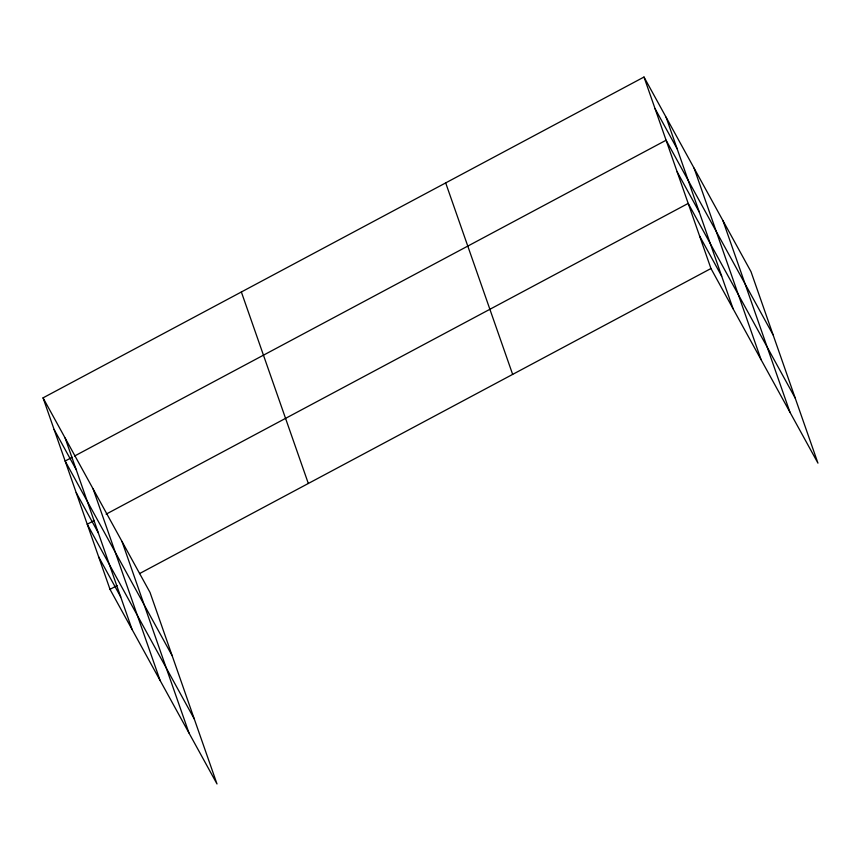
<?xml version="1.0" encoding="UTF-8"?>
<svg xmlns="http://www.w3.org/2000/svg" width="861" height="861" viewBox="0 0 861 861"><rect width="100%" height="100%" fill="white"/><g stroke="black" fill="none" stroke-linecap="round" stroke-linejoin="round"><path stroke-width="1.29" d="M43.05 397.857L150.04 592.476L217.004 783.962L110.014 589.355L43.05 397.857L643.996 77.038L750.986 271.645L817.95 463.143L710.96 268.524L643.996 77.038M72.227 457.266L65.145 461.055L172.135 655.662M74.595 456.007L666.102 140.225L773.081 334.843M94.323 520.464L87.241 524.241L194.231 718.86M106.129 514.157L688.197 203.422L795.187 398.03M110.014 589.355L117.096 585.566M139.525 573.598L710.96 268.524M655.049 108.637L677.155 148.835M677.144 171.823L699.25 212.032M699.573 235.979L721.679 276.177M54.103 429.456L76.198 469.665M76.198 492.653L98.294 532.851M98.628 556.798L120.734 596.996M722.971 220.696L789.935 412.182M694.117 168.196L761.081 359.683M666.102 117.236L733.066 308.733M445.686 182.909L512.65 374.395M241.36 291.987L308.324 483.484M122.025 541.515L188.989 733.012M93.16 489.016L160.124 680.513M65.156 438.066L132.11 629.552"/></g></svg>
